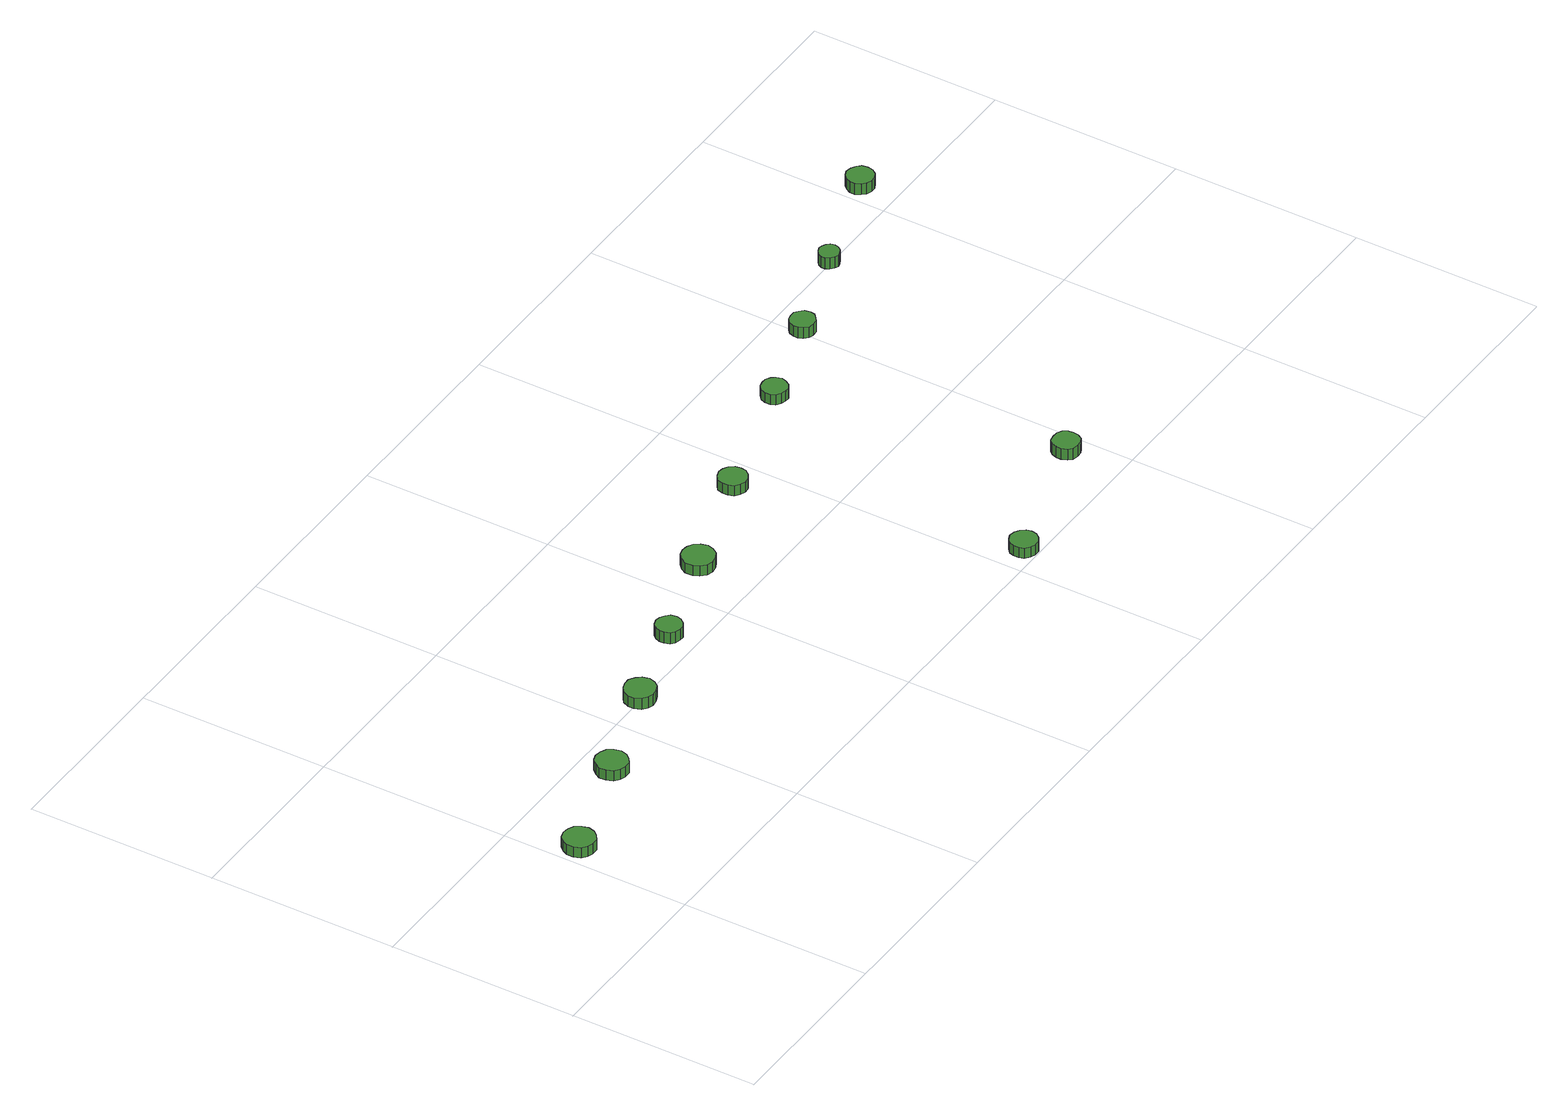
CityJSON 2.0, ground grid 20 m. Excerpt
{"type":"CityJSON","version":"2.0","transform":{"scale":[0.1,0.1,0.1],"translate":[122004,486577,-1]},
"CityObjects":{
"tree1":{"type":"SolitaryVegetationObject","attributes":{"function":"something"},"geometry":[{"type":"MultiSurface","lod":"1","boundaries":[[[0,1,2,3,4,5,6,7,8,9,10,11,12,13,14]],[[15,16,17,18,19,20,21,22,23,24,25,26,27,28,29]],[[0,29,28,1]],[[1,28,27,2]],[[2,27,26,3]],[[3,26,25,4]],[[4,25,24,5]],[[5,24,23,6]],[[6,23,22,7]],[[7,22,21,8]],[[8,21,20,9]],[[9,20,19,10]],[[10,19,18,11]],[[11,18,17,12]],[[12,17,16,13]],[[13,16,15,14]],[[14,15,29,0]]]}]},
"tree2":{"type":"SolitaryVegetationObject","attributes":{"function":"something"},"geometry":[{"type":"MultiSurface","lod":"1","boundaries":[[[30,31,32,33,34,35,36,37,38,39,40,41,42,43,44]],[[45,46,47,48,49,50,51,52,53,54,55,56,57,58,59]],[[30,59,58,31]],[[31,58,57,32]],[[32,57,56,33]],[[33,56,55,34]],[[34,55,54,35]],[[35,54,53,36]],[[36,53,52,37]],[[37,52,51,38]],[[38,51,50,39]],[[39,50,49,40]],[[40,49,48,41]],[[41,48,47,42]],[[42,47,46,43]],[[43,46,45,44]],[[44,45,59,30]]]}]},
"tree3":{"type":"SolitaryVegetationObject","attributes":{"function":"something"},"geometry":[{"type":"MultiSurface","lod":"1","boundaries":[[[60,61,62,63,64,65,66,67,68,69,70,71,72,73,74]],[[75,76,77,78,79,80,81,82,83,84,85,86,87,88,89]],[[60,89,88,61]],[[61,88,87,62]],[[62,87,86,63]],[[63,86,85,64]],[[64,85,84,65]],[[65,84,83,66]],[[66,83,82,67]],[[67,82,81,68]],[[68,81,80,69]],[[69,80,79,70]],[[70,79,78,71]],[[71,78,77,72]],[[72,77,76,73]],[[73,76,75,74]],[[74,75,89,60]]]}]},
"tree4":{"type":"SolitaryVegetationObject","attributes":{"function":"something"},"geometry":[{"type":"MultiSurface","lod":"1","boundaries":[[[90,91,92,93,94,95,96,97,98,99,100,101,102,103,104]],[[105,106,107,108,109,110,111,112,113,114,115,116,117,118,119]],[[90,119,118,91]],[[91,118,117,92]],[[92,117,116,93]],[[93,116,115,94]],[[94,115,114,95]],[[95,114,113,96]],[[96,113,112,97]],[[97,112,111,98]],[[98,111,110,99]],[[99,110,109,100]],[[100,109,108,101]],[[101,108,107,102]],[[102,107,106,103]],[[103,106,105,104]],[[104,105,119,90]]]}]},
"tree5":{"type":"SolitaryVegetationObject","attributes":{"function":"something"},"geometry":[{"type":"MultiSurface","lod":"1","boundaries":[[[120,121,122,123,124,125,126,127,128,129,130,131,132,133,134]],[[135,136,137,138,139,140,141,142,143,144,145,146,147,148,149]],[[120,149,148,121]],[[121,148,147,122]],[[122,147,146,123]],[[123,146,145,124]],[[124,145,144,125]],[[125,144,143,126]],[[126,143,142,127]],[[127,142,141,128]],[[128,141,140,129]],[[129,140,139,130]],[[130,139,138,131]],[[131,138,137,132]],[[132,137,136,133]],[[133,136,135,134]],[[134,135,149,120]]]}]},
"tree6":{"type":"SolitaryVegetationObject","attributes":{"function":"something"},"geometry":[{"type":"MultiSurface","lod":"1","boundaries":[[[150,151,152,153,154,155,156,157,158,159,160,161,162,163,164]],[[165,166,167,168,169,170,171,172,173,174,175,176,177,178,179]],[[150,179,178,151]],[[151,178,177,152]],[[152,177,176,153]],[[153,176,175,154]],[[154,175,174,155]],[[155,174,173,156]],[[156,173,172,157]],[[157,172,171,158]],[[158,171,170,159]],[[159,170,169,160]],[[160,169,168,161]],[[161,168,167,162]],[[162,167,166,163]],[[163,166,165,164]],[[164,165,179,150]]]}]},
"tree7":{"type":"SolitaryVegetationObject","attributes":{"function":"something"},"geometry":[{"type":"MultiSurface","lod":"1","boundaries":[[[180,181,182,183,184,185,186,187,188,189,190,191,192,193,194]],[[195,196,197,198,199,200,201,202,203,204,205,206,207,208,209]],[[180,209,208,181]],[[181,208,207,182]],[[182,207,206,183]],[[183,206,205,184]],[[184,205,204,185]],[[185,204,203,186]],[[186,203,202,187]],[[187,202,201,188]],[[188,201,200,189]],[[189,200,199,190]],[[190,199,198,191]],[[191,198,197,192]],[[192,197,196,193]],[[193,196,195,194]],[[194,195,209,180]]]}]},
"tree8":{"type":"SolitaryVegetationObject","attributes":{"function":"something"},"geometry":[{"type":"MultiSurface","lod":"1","boundaries":[[[210,211,212,213,214,215,216,217,218,219,220,221,222,223,224]],[[225,226,227,228,229,230,231,232,233,234,235,236,237,238,239]],[[210,239,238,211]],[[211,238,237,212]],[[212,237,236,213]],[[213,236,235,214]],[[214,235,234,215]],[[215,234,233,216]],[[216,233,232,217]],[[217,232,231,218]],[[218,231,230,219]],[[219,230,229,220]],[[220,229,228,221]],[[221,228,227,222]],[[222,227,226,223]],[[223,226,225,224]],[[224,225,239,210]]]}]},
"tree9":{"type":"SolitaryVegetationObject","attributes":{"function":"something"},"geometry":[{"type":"MultiSurface","lod":"1","boundaries":[[[240,241,242,243,244,245,246,247,248,249,250,251,252,253,254]],[[255,256,257,258,259,260,261,262,263,264,265,266,267,268,269]],[[240,269,268,241]],[[241,268,267,242]],[[242,267,266,243]],[[243,266,265,244]],[[244,265,264,245]],[[245,264,263,246]],[[246,263,262,247]],[[247,262,261,248]],[[248,261,260,249]],[[249,260,259,250]],[[250,259,258,251]],[[251,258,257,252]],[[252,257,256,253]],[[253,256,255,254]],[[254,255,269,240]]]}]},
"tree10":{"type":"SolitaryVegetationObject","attributes":{"function":"something"},"geometry":[{"type":"MultiSurface","lod":"1","boundaries":[[[270,271,272,273,274,275,276,277,278,279,280,281,282,283,284]],[[285,286,287,288,289,290,291,292,293,294,295,296,297,298,299]],[[270,299,298,271]],[[271,298,297,272]],[[272,297,296,273]],[[273,296,295,274]],[[274,295,294,275]],[[275,294,293,276]],[[276,293,292,277]],[[277,292,291,278]],[[278,291,290,279]],[[279,290,289,280]],[[280,289,288,281]],[[281,288,287,282]],[[282,287,286,283]],[[283,286,285,284]],[[284,285,299,270]]]}]},
"tree11":{"type":"SolitaryVegetationObject","attributes":{"function":"something"},"geometry":[{"type":"MultiSurface","lod":"1","boundaries":[[[300,301,302,303,304,305,306,307,308,309,310,311,312,313,314]],[[315,316,317,318,319,320,321,322,323,324,325,326,327,328,329]],[[300,329,328,301]],[[301,328,327,302]],[[302,327,326,303]],[[303,326,325,304]],[[304,325,324,305]],[[305,324,323,306]],[[306,323,322,307]],[[307,322,321,308]],[[308,321,320,309]],[[309,320,319,310]],[[310,319,318,311]],[[311,318,317,312]],[[312,317,316,313]],[[313,316,315,314]],[[314,315,329,300]]]}]},
"tree12":{"type":"SolitaryVegetationObject","attributes":{"function":"something"},"geometry":[{"type":"MultiSurface","lod":"1","boundaries":[[[330,331,332,333,334,335,336,337,338,339,340,341,342,343,344]],[[345,346,347,348,349,350,351,352,353,354,355,356,357,358,359]],[[330,359,358,331]],[[331,358,357,332]],[[332,357,356,333]],[[333,356,355,334]],[[334,355,354,335]],[[335,354,353,336]],[[336,353,352,337]],[[337,352,351,338]],[[338,351,350,339]],[[339,350,349,340]],[[340,349,348,341]],[[341,348,347,342]],[[342,347,346,343]],[[343,346,345,344]],[[344,345,359,330]]]}]}
},
"vertices":[
[40,131,17],[38,138,17],[34,144,17],[28,147,17],[21,148,17],[15,146,17],[10,141,17],[7,135,17],[7,128,17],[10,121,17],[15,117,17],[21,115,17],[28,115,17],[34,119,17],[38,124,17],[38,124,5],[34,119,5],[28,115,5],[21,115,5],[15,117,5],[10,121,5],[7,128,5],[7,135,5],[10,141,5],[15,146,5],[21,148,5],[28,147,5],[34,144,5],[38,138,5],[40,131,5],
[156,167,17],[154,174,17],[150,180,17],[144,183,17],[137,184,17],[131,182,17],[126,177,17],[123,171,17],[123,164,17],[126,157,17],[131,153,17],[137,151,17],[144,151,17],[150,155,17],[154,160,17],[154,160,5],[150,155,5],[144,151,5],[137,151,5],[131,153,5],[126,157,5],[123,164,5],[123,171,5],[126,177,5],[131,182,5],[137,184,5],[144,183,5],[150,180,5],[154,174,5],[156,167,5],
[263,202,18],[261,209,18],[257,214,18],[251,218,18],[244,218,18],[238,216,18],[233,212,18],[230,205,18],[230,199,18],[233,192,18],[238,188,18],[244,186,18],[251,187,18],[257,190,18],[261,195,18],[261,195,5],[257,190,5],[251,187,5],[244,186,5],[238,188,5],[233,192,5],[230,199,5],[230,205,5],[233,212,5],[238,216,5],[244,218,5],[251,218,5],[257,214,5],[261,209,5],[263,202,5],
[357,230,18],[356,236,18],[352,240,18],[347,243,18],[342,244,18],[336,242,18],[332,238,18],[330,233,18],[330,228,18],[332,222,18],[336,219,18],[342,217,18],[347,217,18],[352,220,18],[356,225,18],[356,225,5],[352,220,5],[347,217,5],[342,217,5],[336,219,5],[332,222,5],[330,228,5],[330,233,5],[332,238,5],[336,242,5],[342,244,5],[347,243,5],[352,240,5],[356,236,5],[357,230,5],
[466,263,17],[464,270,17],[460,276,17],[454,279,17],[447,280,17],[440,278,17],[435,273,17],[432,267,17],[432,259,17],[435,253,17],[440,248,17],[447,246,17],[454,247,17],[460,250,17],[464,256,17],[464,256,5],[460,250,5],[454,247,5],[447,246,5],[440,248,5],[435,253,5],[432,259,5],[432,267,5],[435,273,5],[440,278,5],[447,280,5],[454,279,5],[460,276,5],[464,270,5],[466,263,5],
[644,15,18],[643,20,18],[639,25,18],[634,28,18],[628,29,18],[623,27,18],[618,23,18],[616,18,18],[616,12,18],[618,7,18],[623,3,18],[628,1,18],[634,1,18],[639,4,18],[643,9,18],[643,9,6],[639,4,6],[634,1,6],[628,1,6],[623,3,6],[618,7,6],[616,12,6],[616,18,6],[618,23,6],[623,27,6],[628,29,6],[634,28,6],[639,25,6],[643,20,6],[644,15,6],
[583,299,17],[582,305,17],[578,310,17],[573,313,17],[567,314,17],[561,312,17],[556,308,17],[554,302,17],[554,296,17],[556,290,17],[561,286,17],[567,284,17],[573,285,17],[578,288,17],[582,293,17],[582,293,5],[578,288,5],[573,285,5],[567,284,5],[561,286,5],[556,290,5],[554,296,5],[554,302,5],[556,308,5],[561,312,5],[567,314,5],[573,313,5],[578,310,5],[582,305,5],[583,299,5],
[793,61,18],[792,66,18],[789,71,18],[784,74,18],[778,74,18],[772,73,18],[768,69,18],[766,63,18],[766,58,18],[768,52,18],[772,48,18],[778,47,18],[784,47,18],[789,50,18],[792,55,18],[792,55,5],[789,50,5],[784,47,5],[778,47,5],[772,48,5],[768,52,5],[766,58,5],[766,63,5],[768,69,5],[772,73,5],[778,74,5],[784,74,5],[789,71,5],[792,66,5],[793,61,5],
[720,338,17],[718,344,17],[715,348,17],[710,351,17],[705,351,17],[700,350,17],[695,346,17],[693,341,17],[693,335,17],[695,330,17],[700,327,17],[705,325,17],[710,325,17],[715,328,17],[718,333,17],[718,333,5],[715,328,5],[710,325,5],[705,325,5],[700,327,5],[695,330,5],[693,335,5],[693,341,5],[695,346,5],[700,350,5],[705,351,5],[710,351,5],[715,348,5],[718,344,5],[720,338,5],
[817,367,20],[816,373,20],[812,377,20],[808,380,20],[802,380,20],[797,379,20],[793,375,20],[791,370,20],[791,365,20],[793,360,20],[797,356,20],[802,355,20],[808,355,20],[812,358,20],[816,362,20],[816,362,7],[812,358,7],[808,355,7],[802,355,7],[797,356,7],[793,360,7],[791,365,7],[791,370,7],[793,375,7],[797,379,7],[802,380,7],[808,380,7],[812,377,7],[816,373,7],[817,367,7],
[913,399,23],[912,404,23],[909,407,23],[905,409,23],[901,410,23],[897,408,23],[893,405,23],[891,401,23],[891,397,23],[893,393,23],[897,390,23],[901,388,23],[905,389,23],[909,391,23],[912,395,23],[912,395,10],[909,391,10],[905,389,10],[901,388,10],[897,390,10],[893,393,10],[891,397,10],[891,401,10],[893,405,10],[897,408,10],[901,410,10],[905,409,10],[909,407,10],[912,404,10],[913,399,10],
[1026,433,27],[1025,439,27],[1021,443,27],[1016,446,27],[1010,447,27],[1005,445,27],[1001,441,27],[998,436,27],[998,430,27],[1001,425,27],[1005,421,27],[1010,419,27],[1016,419,27],[1021,422,27],[1025,427,27],[1025,427,14],[1021,422,14],[1016,419,14],[1010,419,14],[1005,421,14],[1001,425,14],[998,430,14],[998,436,14],[1001,441,14],[1005,445,14],[1010,447,14],[1016,446,14],[1021,443,14],[1025,439,14],[1026,433,14]
]}
